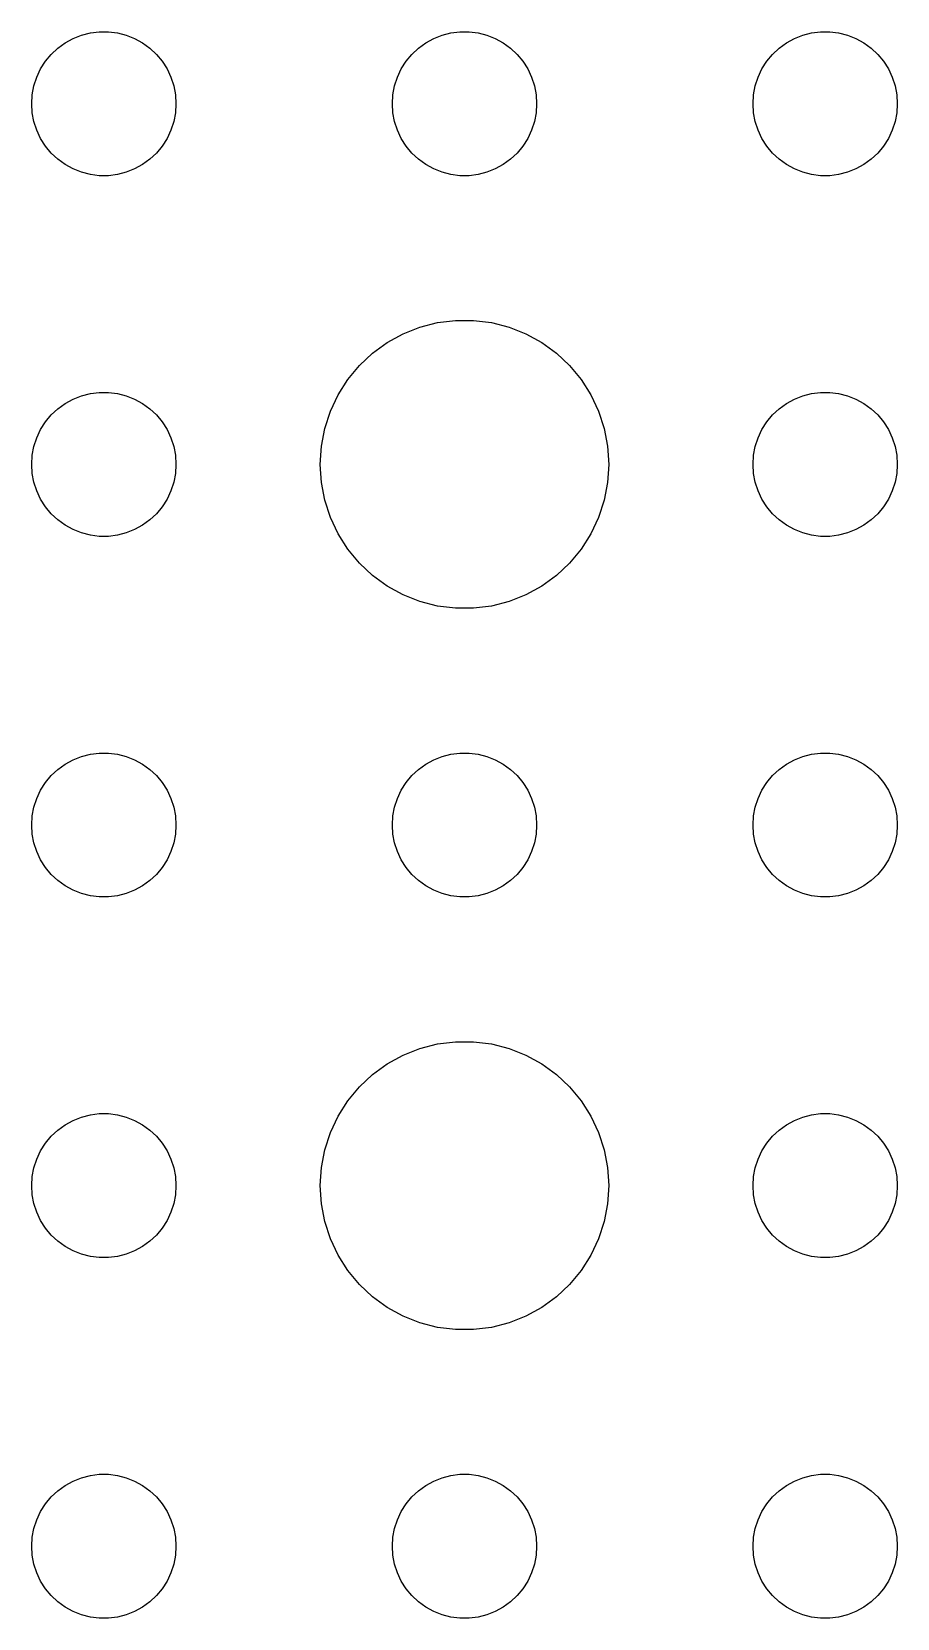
# Model space of a CAD drawing. Header units: metres. Extents: x -142 to 142, y -142 to 142.
# Drawn here: x -24 to -6, y 36 to 69 of the extents above; entities that cross this region are included whole.
import ezdxf

# ---------------------------------------------------------------- set-up
doc = ezdxf.new("R2010")
doc.units = ezdxf.units.M

msp = doc.modelspace()

# ---------------------------------------------------------------- linework, layer by layer
for p, q in [((-22.9635, 68.9266), (-22.7811, 68.9734)), ((-22.7811, 68.9734), (-22.5942, 68.997)), ((-22.5942, 68.997), (-22.4058, 68.997)), ((-22.4058, 68.997), (-22.2189, 68.9734)), ((-22.2189, 68.9734), (-22.0365, 68.9266)), ((-15.4635, 68.9266), (-15.2811, 68.9734)), ((-15.2811, 68.9734), (-15.0942, 68.997)), ((-15.0942, 68.997), (-14.9058, 68.997)), ((-14.9058, 68.997), (-14.7189, 68.9734)), ((-14.7189, 68.9734), (-14.5365, 68.9266)), ((-7.96352, 68.9266), (-7.78107, 68.9734)), ((-7.78107, 68.9734), (-7.59418, 68.997)), ((-7.59418, 68.997), (-7.40581, 68.997)), ((-7.40581, 68.997), (-7.21892, 68.9734)), ((-7.21892, 68.9734), (-7.03647, 68.9266)), ((-23.5934, 68.5268), (-23.4561, 68.6558)), ((-23.4561, 68.6558), (-23.3037, 68.7665)), ((-23.3037, 68.7665), (-23.1387, 68.8572)), ((-23.1387, 68.8572), (-22.9635, 68.9266)), ((-22.0365, 68.9266), (-21.8613, 68.8572)), ((-21.8613, 68.8572), (-21.6963, 68.7665)), ((-21.6963, 68.7665), (-21.5439, 68.6558)), ((-21.5439, 68.6558), (-21.4065, 68.5268)), ((-16.0934, 68.5268), (-15.9561, 68.6558)), ((-15.9561, 68.6558), (-15.8037, 68.7665)), ((-15.8037, 68.7665), (-15.6387, 68.8572)), ((-15.6387, 68.8572), (-15.4635, 68.9266)), ((-14.5365, 68.9266), (-14.3613, 68.8572)), ((-14.3613, 68.8572), (-14.1963, 68.7665)), ((-14.1963, 68.7665), (-14.0439, 68.6558)), ((-14.0439, 68.6558), (-13.9065, 68.5268)), ((-8.59344, 68.5268), (-8.45613, 68.6558)), ((-8.45613, 68.6558), (-8.30373, 68.7665)), ((-8.30373, 68.7665), (-8.13866, 68.8572)), ((-8.13866, 68.8572), (-7.96352, 68.9266)), ((-7.03647, 68.9266), (-6.86133, 68.8572)), ((-6.86133, 68.8572), (-6.69626, 68.7665)), ((-6.69626, 68.7665), (-6.54385, 68.6558)), ((-6.54385, 68.6558), (-6.40654, 68.5268)), ((-23.8145, 68.2226), (-23.7135, 68.3817)), ((-23.7135, 68.3817), (-23.5934, 68.5268)), ((-21.4065, 68.5268), (-21.2865, 68.3817)), ((-21.2865, 68.3817), (-21.1855, 68.2226)), ((-16.3145, 68.2226), (-16.2135, 68.3817)), ((-16.2135, 68.3817), (-16.0934, 68.5268)), ((-13.9065, 68.5268), (-13.7865, 68.3817)), ((-13.7865, 68.3817), (-13.6855, 68.2226)), ((-8.81445, 68.2226), (-8.71352, 68.3817)), ((-8.71352, 68.3817), (-8.59344, 68.5268)), ((-6.40654, 68.5268), (-6.28647, 68.3817)), ((-6.28647, 68.3817), (-6.18553, 68.2226)), ((-23.9529, 67.873), (-23.8947, 68.0522)), ((-23.8947, 68.0522), (-23.8145, 68.2226)), ((-21.1855, 68.2226), (-21.1053, 68.0522)), ((-21.1053, 68.0522), (-21.0471, 67.873)), ((-16.4529, 67.873), (-16.3947, 68.0522)), ((-16.3947, 68.0522), (-16.3145, 68.2226)), ((-13.6855, 68.2226), (-13.6053, 68.0522)), ((-13.6053, 68.0522), (-13.5471, 67.873)), ((-8.95287, 67.873), (-8.89465, 68.0522)), ((-8.89465, 68.0522), (-8.81445, 68.2226)), ((-6.18553, 68.2226), (-6.10533, 68.0522)), ((-6.10533, 68.0522), (-6.04712, 67.873)), ((-24, 67.5), (-23.9882, 67.688)), ((-23.9882, 67.688), (-23.9529, 67.873)), ((-21.0471, 67.873), (-21.0118, 67.688)), ((-21.0118, 67.688), (-21, 67.5)), ((-16.5, 67.5), (-16.4882, 67.688)), ((-16.4882, 67.688), (-16.4529, 67.873)), ((-13.5471, 67.873), (-13.5118, 67.688)), ((-13.5118, 67.688), (-13.5, 67.5)), ((-9, 67.5), (-8.98816, 67.688)), ((-8.98816, 67.688), (-8.95287, 67.873)), ((-6.04712, 67.873), (-6.01183, 67.688)), ((-6.01183, 67.688), (-6, 67.5)), ((-23.9882, 67.312), (-24, 67.5)), ((-23.9529, 67.127), (-23.9882, 67.312)), ((-21.0118, 67.312), (-21.0471, 67.127)), ((-21, 67.5), (-21.0118, 67.312)), ((-16.4882, 67.312), (-16.5, 67.5)), ((-16.4529, 67.127), (-16.4882, 67.312)), ((-13.5118, 67.312), (-13.5471, 67.127)), ((-13.5, 67.5), (-13.5118, 67.312)), ((-8.98816, 67.312), (-9, 67.5)), ((-8.95287, 67.127), (-8.98816, 67.312)), ((-6.01183, 67.312), (-6.04712, 67.127)), ((-6, 67.5), (-6.01183, 67.312)), ((-23.8947, 66.9478), (-23.9529, 67.127)), ((-21.0471, 67.127), (-21.1053, 66.9478)), ((-16.3947, 66.9478), (-16.4529, 67.127)), ((-13.5471, 67.127), (-13.6053, 66.9478)), ((-8.89465, 66.9478), (-8.95287, 67.127)), ((-6.04712, 67.127), (-6.10533, 66.9478)), ((-23.8145, 66.7774), (-23.8947, 66.9478)), ((-23.7135, 66.6183), (-23.8145, 66.7774)), ((-21.1855, 66.7774), (-21.2865, 66.6183)), ((-21.1053, 66.9478), (-21.1855, 66.7774)), ((-16.3145, 66.7774), (-16.3947, 66.9478)), ((-16.2135, 66.6183), (-16.3145, 66.7774)), ((-13.6855, 66.7774), (-13.7865, 66.6183)), ((-13.6053, 66.9478), (-13.6855, 66.7774)), ((-8.81445, 66.7774), (-8.89465, 66.9478)), ((-8.71352, 66.6183), (-8.81445, 66.7774)), ((-6.18553, 66.7774), (-6.28647, 66.6183)), ((-6.10533, 66.9478), (-6.18553, 66.7774)), ((-23.5934, 66.4732), (-23.7135, 66.6183)), ((-23.4561, 66.3442), (-23.5934, 66.4732)), ((-23.3037, 66.2335), (-23.4561, 66.3442)), ((-21.5439, 66.3442), (-21.6963, 66.2335)), ((-21.4065, 66.4732), (-21.5439, 66.3442)), ((-21.2865, 66.6183), (-21.4065, 66.4732)), ((-16.0934, 66.4732), (-16.2135, 66.6183)), ((-15.9561, 66.3442), (-16.0934, 66.4732)), ((-15.8037, 66.2335), (-15.9561, 66.3442)), ((-14.0439, 66.3442), (-14.1963, 66.2335)), ((-13.9065, 66.4732), (-14.0439, 66.3442)), ((-13.7865, 66.6183), (-13.9065, 66.4732)), ((-8.59344, 66.4732), (-8.71352, 66.6183)), ((-8.45613, 66.3442), (-8.59344, 66.4732)), ((-8.30373, 66.2335), (-8.45613, 66.3442)), ((-6.54385, 66.3442), (-6.69626, 66.2335)), ((-6.40654, 66.4732), (-6.54385, 66.3442)), ((-6.28647, 66.6183), (-6.40654, 66.4732)), ((-23.1387, 66.1428), (-23.3037, 66.2335)), ((-22.9635, 66.0734), (-23.1387, 66.1428)), ((-22.7811, 66.0266), (-22.9635, 66.0734)), ((-22.5942, 66.003), (-22.7811, 66.0266)), ((-22.4058, 66.003), (-22.5942, 66.003)), ((-22.2189, 66.0266), (-22.4058, 66.003)), ((-22.0365, 66.0734), (-22.2189, 66.0266)), ((-21.8613, 66.1428), (-22.0365, 66.0734)), ((-21.6963, 66.2335), (-21.8613, 66.1428)), ((-15.6387, 66.1428), (-15.8037, 66.2335)), ((-15.4635, 66.0734), (-15.6387, 66.1428)), ((-15.2811, 66.0266), (-15.4635, 66.0734)), ((-15.0942, 66.003), (-15.2811, 66.0266)), ((-14.9058, 66.003), (-15.0942, 66.003)), ((-14.7189, 66.0266), (-14.9058, 66.003)), ((-14.5365, 66.0734), (-14.7189, 66.0266)), ((-14.3613, 66.1428), (-14.5365, 66.0734)), ((-14.1963, 66.2335), (-14.3613, 66.1428)), ((-8.13866, 66.1428), (-8.30373, 66.2335)), ((-7.96352, 66.0734), (-8.13866, 66.1428)), ((-7.78107, 66.0266), (-7.96352, 66.0734)), ((-7.59418, 66.003), (-7.78107, 66.0266)), ((-7.40581, 66.003), (-7.59418, 66.003)), ((-7.21892, 66.0266), (-7.40581, 66.003)), ((-7.03647, 66.0734), (-7.21892, 66.0266)), ((-6.86133, 66.1428), (-7.03647, 66.0734)), ((-6.69626, 66.2335), (-6.86133, 66.1428)), ((-16.6075, 62.533), (-16.2773, 62.7145)), ((-16.2773, 62.7145), (-15.927, 62.8532)), ((-15.927, 62.8532), (-15.5621, 62.9469)), ((-15.5621, 62.9469), (-15.1884, 62.9941)), ((-15.1884, 62.9941), (-14.8116, 62.9941)), ((-14.8116, 62.9941), (-14.4379, 62.9469)), ((-14.4379, 62.9469), (-14.0729, 62.8532)), ((-14.0729, 62.8532), (-13.7227, 62.7145)), ((-13.7227, 62.7145), (-13.3925, 62.533)), ((-16.9123, 62.3115), (-16.6075, 62.533)), ((-13.3925, 62.533), (-13.0877, 62.3115)), ((-17.427, 61.7634), (-17.1869, 62.0536)), ((-17.1869, 62.0536), (-16.9123, 62.3115)), ((-13.0877, 62.3115), (-12.8131, 62.0536)), ((-12.8131, 62.0536), (-12.5729, 61.7634)), ((-17.6289, 61.4453), (-17.427, 61.7634)), ((-12.5729, 61.7634), (-12.3711, 61.4453)), ((-23.1387, 61.3572), (-22.9635, 61.4266)), ((-22.9635, 61.4266), (-22.7811, 61.4734)), ((-22.7811, 61.4734), (-22.5942, 61.497)), ((-22.5942, 61.497), (-22.4058, 61.497)), ((-22.4058, 61.497), (-22.2189, 61.4734)), ((-22.2189, 61.4734), (-22.0365, 61.4266)), ((-22.0365, 61.4266), (-21.8613, 61.3572)), ((-17.7893, 61.1044), (-17.6289, 61.4453)), ((-12.3711, 61.4453), (-12.2107, 61.1044)), ((-8.13866, 61.3572), (-7.96352, 61.4266)), ((-7.96352, 61.4266), (-7.78107, 61.4734)), ((-7.78107, 61.4734), (-7.59418, 61.497)), ((-7.59418, 61.497), (-7.40581, 61.497)), ((-7.40581, 61.497), (-7.21892, 61.4734)), ((-7.21892, 61.4734), (-7.03647, 61.4266)), ((-7.03647, 61.4266), (-6.86133, 61.3572)), ((-23.5934, 61.0268), (-23.4561, 61.1558)), ((-23.4561, 61.1558), (-23.3037, 61.2665)), ((-23.3037, 61.2665), (-23.1387, 61.3572)), ((-21.8613, 61.3572), (-21.6963, 61.2665)), ((-21.6963, 61.2665), (-21.5439, 61.1558)), ((-21.5439, 61.1558), (-21.4065, 61.0268)), ((-17.9057, 60.7461), (-17.7893, 61.1044)), ((-12.2107, 61.1044), (-12.0942, 60.7461)), ((-8.59344, 61.0268), (-8.45613, 61.1558)), ((-8.45613, 61.1558), (-8.30373, 61.2665)), ((-8.30373, 61.2665), (-8.13866, 61.3572)), ((-6.86133, 61.3572), (-6.69626, 61.2665)), ((-6.69626, 61.2665), (-6.54385, 61.1558)), ((-6.54385, 61.1558), (-6.40654, 61.0268)), ((-23.8947, 60.5522), (-23.8145, 60.7226)), ((-23.8145, 60.7226), (-23.7135, 60.8817)), ((-23.7135, 60.8817), (-23.5934, 61.0268)), ((-21.4065, 61.0268), (-21.2865, 60.8817)), ((-21.2865, 60.8817), (-21.1855, 60.7226)), ((-21.1855, 60.7226), (-21.1053, 60.5522)), ((-17.9763, 60.376), (-17.9057, 60.7461)), ((-12.0942, 60.7461), (-12.0237, 60.376)), ((-8.89465, 60.5522), (-8.81445, 60.7226)), ((-8.81445, 60.7226), (-8.71352, 60.8817)), ((-8.71352, 60.8817), (-8.59344, 61.0268)), ((-6.40654, 61.0268), (-6.28647, 60.8817)), ((-6.28647, 60.8817), (-6.18553, 60.7226)), ((-6.18553, 60.7226), (-6.10533, 60.5522)), ((-23.9529, 60.373), (-23.8947, 60.5522)), ((-21.1053, 60.5522), (-21.0471, 60.373)), ((-8.95287, 60.373), (-8.89465, 60.5522)), ((-6.10533, 60.5522), (-6.04712, 60.373)), ((-24, 60), (-23.9882, 60.188)), ((-23.9882, 60.188), (-23.9529, 60.373)), ((-21.0471, 60.373), (-21.0118, 60.188)), ((-21.0118, 60.188), (-21, 60)), ((-18, 60), (-17.9763, 60.376)), ((-12.0237, 60.376), (-12, 60)), ((-9, 60), (-8.98816, 60.188)), ((-8.98816, 60.188), (-8.95287, 60.373)), ((-6.04712, 60.373), (-6.01183, 60.188)), ((-6.01183, 60.188), (-6, 60)), ((-23.9882, 59.812), (-24, 60)), ((-23.9529, 59.627), (-23.9882, 59.812)), ((-21.0118, 59.812), (-21.0471, 59.627)), ((-21, 60), (-21.0118, 59.812)), ((-17.9763, 59.624), (-18, 60)), ((-12, 60), (-12.0237, 59.624)), ((-8.98816, 59.812), (-9, 60)), ((-8.95287, 59.627), (-8.98816, 59.812)), ((-6.01183, 59.812), (-6.04712, 59.627)), ((-6, 60), (-6.01183, 59.812)), ((-23.8947, 59.4478), (-23.9529, 59.627)), ((-23.8145, 59.2774), (-23.8947, 59.4478)), ((-21.1053, 59.4478), (-21.1855, 59.2774)), ((-21.0471, 59.627), (-21.1053, 59.4478)), ((-17.9057, 59.2539), (-17.9763, 59.624)), ((-12.0237, 59.624), (-12.0942, 59.2539)), ((-8.89465, 59.4478), (-8.95287, 59.627)), ((-8.81445, 59.2774), (-8.89465, 59.4478)), ((-6.10533, 59.4478), (-6.18553, 59.2774)), ((-6.04712, 59.627), (-6.10533, 59.4478)), ((-23.7135, 59.1183), (-23.8145, 59.2774)), ((-23.5934, 58.9732), (-23.7135, 59.1183)), ((-21.2865, 59.1183), (-21.4065, 58.9732)), ((-21.1855, 59.2774), (-21.2865, 59.1183)), ((-17.7893, 58.8956), (-17.9057, 59.2539)), ((-12.0942, 59.2539), (-12.2107, 58.8956)), ((-8.71352, 59.1183), (-8.81445, 59.2774)), ((-8.59344, 58.9732), (-8.71352, 59.1183)), ((-6.28647, 59.1183), (-6.40654, 58.9732)), ((-6.18553, 59.2774), (-6.28647, 59.1183)), ((-23.4561, 58.8442), (-23.5934, 58.9732)), ((-23.3037, 58.7335), (-23.4561, 58.8442)), ((-23.1387, 58.6428), (-23.3037, 58.7335)), ((-21.6963, 58.7335), (-21.8613, 58.6428)), ((-21.5439, 58.8442), (-21.6963, 58.7335)), ((-21.4065, 58.9732), (-21.5439, 58.8442)), ((-17.6289, 58.5547), (-17.7893, 58.8956)), ((-12.2107, 58.8956), (-12.3711, 58.5547)), ((-8.45613, 58.8442), (-8.59344, 58.9732)), ((-8.30373, 58.7335), (-8.45613, 58.8442)), ((-8.13866, 58.6428), (-8.30373, 58.7335)), ((-6.69626, 58.7335), (-6.86133, 58.6428)), ((-6.54385, 58.8442), (-6.69626, 58.7335)), ((-6.40654, 58.9732), (-6.54385, 58.8442)), ((-22.9635, 58.5734), (-23.1387, 58.6428)), ((-22.7811, 58.5266), (-22.9635, 58.5734)), ((-22.5942, 58.503), (-22.7811, 58.5266)), ((-22.4058, 58.503), (-22.5942, 58.503)), ((-22.2189, 58.5266), (-22.4058, 58.503)), ((-22.0365, 58.5734), (-22.2189, 58.5266)), ((-21.8613, 58.6428), (-22.0365, 58.5734)), ((-17.427, 58.2366), (-17.6289, 58.5547)), ((-12.3711, 58.5547), (-12.5729, 58.2366)), ((-7.96352, 58.5734), (-8.13866, 58.6428)), ((-7.78107, 58.5266), (-7.96352, 58.5734)), ((-7.59418, 58.503), (-7.78107, 58.5266)), ((-7.40581, 58.503), (-7.59418, 58.503)), ((-7.21892, 58.5266), (-7.40581, 58.503)), ((-7.03647, 58.5734), (-7.21892, 58.5266)), ((-6.86133, 58.6428), (-7.03647, 58.5734)), ((-17.1869, 57.9464), (-17.427, 58.2366)), ((-12.5729, 58.2366), (-12.8131, 57.9464)), ((-16.9123, 57.6885), (-17.1869, 57.9464)), ((-12.8131, 57.9464), (-13.0877, 57.6885)), ((-16.6075, 57.467), (-16.9123, 57.6885)), ((-16.2773, 57.2855), (-16.6075, 57.467)), ((-13.3925, 57.467), (-13.7227, 57.2855)), ((-13.0877, 57.6885), (-13.3925, 57.467)), ((-15.927, 57.1468), (-16.2773, 57.2855)), ((-15.5621, 57.0531), (-15.927, 57.1468)), ((-14.0729, 57.1468), (-14.4379, 57.0531)), ((-13.7227, 57.2855), (-14.0729, 57.1468)), ((-15.1884, 57.0059), (-15.5621, 57.0531)), ((-14.8116, 57.0059), (-15.1884, 57.0059)), ((-14.4379, 57.0531), (-14.8116, 57.0059)), ((-23.3037, 53.7665), (-23.1387, 53.8572)), ((-23.1387, 53.8572), (-22.9635, 53.9266)), ((-22.9635, 53.9266), (-22.7811, 53.9734)), ((-22.7811, 53.9734), (-22.5942, 53.997)), ((-22.5942, 53.997), (-22.4058, 53.997)), ((-22.4058, 53.997), (-22.2189, 53.9734)), ((-22.2189, 53.9734), (-22.0365, 53.9266)), ((-22.0365, 53.9266), (-21.8613, 53.8572)), ((-21.8613, 53.8572), (-21.6963, 53.7665)), ((-15.8037, 53.7665), (-15.6387, 53.8572)), ((-15.6387, 53.8572), (-15.4635, 53.9266)), ((-15.4635, 53.9266), (-15.2811, 53.9734)), ((-15.2811, 53.9734), (-15.0942, 53.997)), ((-15.0942, 53.997), (-14.9058, 53.997)), ((-14.9058, 53.997), (-14.7189, 53.9734)), ((-14.7189, 53.9734), (-14.5365, 53.9266)), ((-14.5365, 53.9266), (-14.3613, 53.8572)), ((-14.3613, 53.8572), (-14.1963, 53.7665)), ((-8.30373, 53.7665), (-8.13866, 53.8572)), ((-8.13866, 53.8572), (-7.96352, 53.9266)), ((-7.96352, 53.9266), (-7.78107, 53.9734)), ((-7.78107, 53.9734), (-7.59418, 53.997)), ((-7.59418, 53.997), (-7.40581, 53.997)), ((-7.40581, 53.997), (-7.21892, 53.9734)), ((-7.21892, 53.9734), (-7.03647, 53.9266)), ((-7.03647, 53.9266), (-6.86133, 53.8572)), ((-6.86133, 53.8572), (-6.69626, 53.7665)), ((-23.7135, 53.3817), (-23.5934, 53.5268)), ((-23.5934, 53.5268), (-23.4561, 53.6558)), ((-23.4561, 53.6558), (-23.3037, 53.7665)), ((-21.6963, 53.7665), (-21.5439, 53.6558)), ((-21.5439, 53.6558), (-21.4065, 53.5268)), ((-21.4065, 53.5268), (-21.2865, 53.3817)), ((-16.2135, 53.3817), (-16.0934, 53.5268)), ((-16.0934, 53.5268), (-15.9561, 53.6558)), ((-15.9561, 53.6558), (-15.8037, 53.7665)), ((-14.1963, 53.7665), (-14.0439, 53.6558)), ((-14.0439, 53.6558), (-13.9065, 53.5268)), ((-13.9065, 53.5268), (-13.7865, 53.3817)), ((-8.71352, 53.3817), (-8.59344, 53.5268)), ((-8.59344, 53.5268), (-8.45613, 53.6558)), ((-8.45613, 53.6558), (-8.30373, 53.7665)), ((-6.69626, 53.7665), (-6.54385, 53.6558)), ((-6.54385, 53.6558), (-6.40654, 53.5268)), ((-6.40654, 53.5268), (-6.28647, 53.3817)), ((-23.8947, 53.0522), (-23.8145, 53.2226)), ((-23.8145, 53.2226), (-23.7135, 53.3817)), ((-21.2865, 53.3817), (-21.1855, 53.2226)), ((-21.1855, 53.2226), (-21.1053, 53.0522)), ((-16.3947, 53.0522), (-16.3145, 53.2226)), ((-16.3145, 53.2226), (-16.2135, 53.3817)), ((-13.7865, 53.3817), (-13.6855, 53.2226)), ((-13.6855, 53.2226), (-13.6053, 53.0522)), ((-8.89465, 53.0522), (-8.81445, 53.2226)), ((-8.81445, 53.2226), (-8.71352, 53.3817)), ((-6.28647, 53.3817), (-6.18553, 53.2226)), ((-6.18553, 53.2226), (-6.10533, 53.0522)), ((-23.9882, 52.688), (-23.9529, 52.873)), ((-23.9529, 52.873), (-23.8947, 53.0522)), ((-21.1053, 53.0522), (-21.0471, 52.873)), ((-21.0471, 52.873), (-21.0118, 52.688)), ((-16.4882, 52.688), (-16.4529, 52.873)), ((-16.4529, 52.873), (-16.3947, 53.0522)), ((-13.6053, 53.0522), (-13.5471, 52.873)), ((-13.5471, 52.873), (-13.5118, 52.688)), ((-8.98816, 52.688), (-8.95287, 52.873)), ((-8.95287, 52.873), (-8.89465, 53.0522)), ((-6.10533, 53.0522), (-6.04712, 52.873)), ((-6.04712, 52.873), (-6.01183, 52.688)), ((-24, 52.5), (-23.9882, 52.688)), ((-23.9882, 52.312), (-24, 52.5)), ((-21.0118, 52.688), (-21, 52.5)), ((-21, 52.5), (-21.0118, 52.312)), ((-16.5, 52.5), (-16.4882, 52.688)), ((-16.4882, 52.312), (-16.5, 52.5)), ((-13.5118, 52.688), (-13.5, 52.5)), ((-13.5, 52.5), (-13.5118, 52.312)), ((-9, 52.5), (-8.98816, 52.688)), ((-8.98816, 52.312), (-9, 52.5)), ((-6.01183, 52.688), (-6, 52.5)), ((-6, 52.5), (-6.01183, 52.312)), ((-23.9529, 52.127), (-23.9882, 52.312)), ((-21.0118, 52.312), (-21.0471, 52.127)), ((-16.4529, 52.127), (-16.4882, 52.312)), ((-13.5118, 52.312), (-13.5471, 52.127)), ((-8.95287, 52.127), (-8.98816, 52.312)), ((-6.01183, 52.312), (-6.04712, 52.127)), ((-23.8947, 51.9478), (-23.9529, 52.127)), ((-23.8145, 51.7774), (-23.8947, 51.9478)), ((-21.1053, 51.9478), (-21.1855, 51.7774)), ((-21.0471, 52.127), (-21.1053, 51.9478)), ((-16.3947, 51.9478), (-16.4529, 52.127)), ((-16.3145, 51.7774), (-16.3947, 51.9478)), ((-13.6053, 51.9478), (-13.6855, 51.7774)), ((-13.5471, 52.127), (-13.6053, 51.9478)), ((-8.89465, 51.9478), (-8.95287, 52.127)), ((-8.81445, 51.7774), (-8.89465, 51.9478)), ((-6.10533, 51.9478), (-6.18553, 51.7774)), ((-6.04712, 52.127), (-6.10533, 51.9478)), ((-23.7135, 51.6183), (-23.8145, 51.7774)), ((-23.5934, 51.4732), (-23.7135, 51.6183)), ((-23.4561, 51.3442), (-23.5934, 51.4732)), ((-21.4065, 51.4732), (-21.5439, 51.3442)), ((-21.2865, 51.6183), (-21.4065, 51.4732)), ((-21.1855, 51.7774), (-21.2865, 51.6183)), ((-16.2135, 51.6183), (-16.3145, 51.7774)), ((-16.0934, 51.4732), (-16.2135, 51.6183)), ((-15.9561, 51.3442), (-16.0934, 51.4732)), ((-13.9065, 51.4732), (-14.0439, 51.3442)), ((-13.7865, 51.6183), (-13.9065, 51.4732)), ((-13.6855, 51.7774), (-13.7865, 51.6183)), ((-8.71352, 51.6183), (-8.81445, 51.7774)), ((-8.59344, 51.4732), (-8.71352, 51.6183)), ((-8.45613, 51.3442), (-8.59344, 51.4732)), ((-6.40654, 51.4732), (-6.54385, 51.3442)), ((-6.28647, 51.6183), (-6.40654, 51.4732)), ((-6.18553, 51.7774), (-6.28647, 51.6183)), ((-23.3037, 51.2335), (-23.4561, 51.3442)), ((-23.1387, 51.1428), (-23.3037, 51.2335)), ((-22.9635, 51.0734), (-23.1387, 51.1428)), ((-21.8613, 51.1428), (-22.0365, 51.0734)), ((-21.6963, 51.2335), (-21.8613, 51.1428)), ((-21.5439, 51.3442), (-21.6963, 51.2335)), ((-15.8037, 51.2335), (-15.9561, 51.3442)), ((-15.6387, 51.1428), (-15.8037, 51.2335)), ((-15.4635, 51.0734), (-15.6387, 51.1428)), ((-14.3613, 51.1428), (-14.5365, 51.0734)), ((-14.1963, 51.2335), (-14.3613, 51.1428)), ((-14.0439, 51.3442), (-14.1963, 51.2335)), ((-8.30373, 51.2335), (-8.45613, 51.3442)), ((-8.13866, 51.1428), (-8.30373, 51.2335)), ((-7.96352, 51.0734), (-8.13866, 51.1428)), ((-6.86133, 51.1428), (-7.03647, 51.0734)), ((-6.69626, 51.2335), (-6.86133, 51.1428)), ((-6.54385, 51.3442), (-6.69626, 51.2335)), ((-22.7811, 51.0266), (-22.9635, 51.0734)), ((-22.5942, 51.003), (-22.7811, 51.0266)), ((-22.4058, 51.003), (-22.5942, 51.003)), ((-22.2189, 51.0266), (-22.4058, 51.003)), ((-22.0365, 51.0734), (-22.2189, 51.0266)), ((-15.2811, 51.0266), (-15.4635, 51.0734)), ((-15.0942, 51.003), (-15.2811, 51.0266)), ((-14.9058, 51.003), (-15.0942, 51.003)), ((-14.7189, 51.0266), (-14.9058, 51.003)), ((-14.5365, 51.0734), (-14.7189, 51.0266)), ((-7.78107, 51.0266), (-7.96352, 51.0734)), ((-7.59418, 51.003), (-7.78107, 51.0266)), ((-7.40581, 51.003), (-7.59418, 51.003)), ((-7.21892, 51.0266), (-7.40581, 51.003)), ((-7.03647, 51.0734), (-7.21892, 51.0266)), ((-16.2773, 47.7145), (-15.927, 47.8532)), ((-15.927, 47.8532), (-15.5621, 47.9469)), ((-15.5621, 47.9469), (-15.1884, 47.9941)), ((-15.1884, 47.9941), (-14.8116, 47.9941)), ((-14.8116, 47.9941), (-14.4379, 47.9469)), ((-14.4379, 47.9469), (-14.0729, 47.8532)), ((-14.0729, 47.8532), (-13.7227, 47.7145)), ((-16.9123, 47.3115), (-16.6075, 47.533)), ((-16.6075, 47.533), (-16.2773, 47.7145)), ((-13.7227, 47.7145), (-13.3925, 47.533)), ((-13.3925, 47.533), (-13.0877, 47.3115)), ((-17.1869, 47.0536), (-16.9123, 47.3115)), ((-13.0877, 47.3115), (-12.8131, 47.0536)), ((-17.427, 46.7634), (-17.1869, 47.0536)), ((-12.8131, 47.0536), (-12.5729, 46.7634)), ((-17.6289, 46.4453), (-17.427, 46.7634)), ((-12.5729, 46.7634), (-12.3711, 46.4453)), ((-23.4561, 46.1558), (-23.3037, 46.2665)), ((-23.3037, 46.2665), (-23.1387, 46.3572)), ((-23.1387, 46.3572), (-22.9635, 46.4266)), ((-22.9635, 46.4266), (-22.7811, 46.4734)), ((-22.7811, 46.4734), (-22.5942, 46.497)), ((-22.5942, 46.497), (-22.4058, 46.497)), ((-22.4058, 46.497), (-22.2189, 46.4734)), ((-22.2189, 46.4734), (-22.0365, 46.4266)), ((-22.0365, 46.4266), (-21.8613, 46.3572)), ((-21.8613, 46.3572), (-21.6963, 46.2665)), ((-21.6963, 46.2665), (-21.5439, 46.1558)), ((-17.7893, 46.1044), (-17.6289, 46.4453)), ((-12.3711, 46.4453), (-12.2107, 46.1044)), ((-8.45613, 46.1558), (-8.30373, 46.2665)), ((-8.30373, 46.2665), (-8.13866, 46.3572)), ((-8.13866, 46.3572), (-7.96352, 46.4266)), ((-7.96352, 46.4266), (-7.78107, 46.4734)), ((-7.78107, 46.4734), (-7.59418, 46.497)), ((-7.59418, 46.497), (-7.40581, 46.497)), ((-7.40581, 46.497), (-7.21892, 46.4734)), ((-7.21892, 46.4734), (-7.03647, 46.4266)), ((-7.03647, 46.4266), (-6.86133, 46.3572)), ((-6.86133, 46.3572), (-6.69626, 46.2665)), ((-6.69626, 46.2665), (-6.54385, 46.1558)), ((-23.8145, 45.7226), (-23.7135, 45.8817)), ((-23.7135, 45.8817), (-23.5934, 46.0268)), ((-23.5934, 46.0268), (-23.4561, 46.1558)), ((-21.5439, 46.1558), (-21.4065, 46.0268)), ((-21.4065, 46.0268), (-21.2865, 45.8817)), ((-21.2865, 45.8817), (-21.1855, 45.7226)), ((-17.9057, 45.7461), (-17.7893, 46.1044)), ((-12.2107, 46.1044), (-12.0942, 45.7461)), ((-8.81445, 45.7226), (-8.71352, 45.8817)), ((-8.71352, 45.8817), (-8.59344, 46.0268)), ((-8.59344, 46.0268), (-8.45613, 46.1558)), ((-6.54385, 46.1558), (-6.40654, 46.0268)), ((-6.40654, 46.0268), (-6.28647, 45.8817)), ((-6.28647, 45.8817), (-6.18553, 45.7226)), ((-23.9529, 45.373), (-23.8947, 45.5522)), ((-23.8947, 45.5522), (-23.8145, 45.7226)), ((-21.1855, 45.7226), (-21.1053, 45.5522)), ((-21.1053, 45.5522), (-21.0471, 45.373)), ((-17.9763, 45.376), (-17.9057, 45.7461)), ((-12.0942, 45.7461), (-12.0237, 45.376)), ((-8.95287, 45.373), (-8.89465, 45.5522)), ((-8.89465, 45.5522), (-8.81445, 45.7226)), ((-6.18553, 45.7226), (-6.10533, 45.5522)), ((-6.10533, 45.5522), (-6.04712, 45.373)), ((-23.9882, 45.188), (-23.9529, 45.373)), ((-21.0471, 45.373), (-21.0118, 45.188)), ((-18, 45), (-17.9763, 45.376)), ((-12.0237, 45.376), (-12, 45)), ((-8.98816, 45.188), (-8.95287, 45.373)), ((-6.04712, 45.373), (-6.01183, 45.188)), ((-24, 45), (-23.9882, 45.188)), ((-23.9882, 44.812), (-24, 45)), ((-21.0118, 45.188), (-21, 45)), ((-21, 45), (-21.0118, 44.812)), ((-17.9763, 44.624), (-18, 45)), ((-12, 45), (-12.0237, 44.624)), ((-9, 45), (-8.98816, 45.188)), ((-8.98816, 44.812), (-9, 45)), ((-6.01183, 45.188), (-6, 45)), ((-6, 45), (-6.01183, 44.812)), ((-23.9529, 44.627), (-23.9882, 44.812)), ((-23.8947, 44.4478), (-23.9529, 44.627)), ((-21.0471, 44.627), (-21.1053, 44.4478)), ((-21.0118, 44.812), (-21.0471, 44.627)), ((-17.9057, 44.2539), (-17.9763, 44.624)), ((-12.0237, 44.624), (-12.0942, 44.2539)), ((-8.95287, 44.627), (-8.98816, 44.812)), ((-8.89465, 44.4478), (-8.95287, 44.627)), ((-6.04712, 44.627), (-6.10533, 44.4478)), ((-6.01183, 44.812), (-6.04712, 44.627)), ((-23.8145, 44.2774), (-23.8947, 44.4478)), ((-23.7135, 44.1183), (-23.8145, 44.2774)), ((-21.1855, 44.2774), (-21.2865, 44.1183)), ((-21.1053, 44.4478), (-21.1855, 44.2774)), ((-17.7893, 43.8956), (-17.9057, 44.2539)), ((-12.0942, 44.2539), (-12.2107, 43.8956)), ((-8.81445, 44.2774), (-8.89465, 44.4478)), ((-8.71352, 44.1183), (-8.81445, 44.2774)), ((-6.18553, 44.2774), (-6.28647, 44.1183)), ((-6.10533, 44.4478), (-6.18553, 44.2774)), ((-23.5934, 43.9732), (-23.7135, 44.1183)), ((-23.4561, 43.8442), (-23.5934, 43.9732)), ((-21.4065, 43.9732), (-21.5439, 43.8442)), ((-21.2865, 44.1183), (-21.4065, 43.9732)), ((-17.6289, 43.5547), (-17.7893, 43.8956)), ((-12.2107, 43.8956), (-12.3711, 43.5547)), ((-8.59344, 43.9732), (-8.71352, 44.1183)), ((-8.45613, 43.8442), (-8.59344, 43.9732)), ((-6.40654, 43.9732), (-6.54385, 43.8442)), ((-6.28647, 44.1183), (-6.40654, 43.9732)), ((-23.3037, 43.7335), (-23.4561, 43.8442)), ((-23.1387, 43.6428), (-23.3037, 43.7335)), ((-22.9635, 43.5734), (-23.1387, 43.6428)), ((-22.7811, 43.5266), (-22.9635, 43.5734)), ((-22.0365, 43.5734), (-22.2189, 43.5266)), ((-21.8613, 43.6428), (-22.0365, 43.5734)), ((-21.6963, 43.7335), (-21.8613, 43.6428)), ((-21.5439, 43.8442), (-21.6963, 43.7335)), ((-17.427, 43.2366), (-17.6289, 43.5547)), ((-12.3711, 43.5547), (-12.5729, 43.2366)), ((-8.30373, 43.7335), (-8.45613, 43.8442)), ((-8.13866, 43.6428), (-8.30373, 43.7335)), ((-7.96352, 43.5734), (-8.13866, 43.6428)), ((-7.78107, 43.5266), (-7.96352, 43.5734)), ((-7.03647, 43.5734), (-7.21892, 43.5266)), ((-6.86133, 43.6428), (-7.03647, 43.5734)), ((-6.69626, 43.7335), (-6.86133, 43.6428)), ((-6.54385, 43.8442), (-6.69626, 43.7335)), ((-22.5942, 43.503), (-22.7811, 43.5266)), ((-22.4058, 43.503), (-22.5942, 43.503)), ((-22.2189, 43.5266), (-22.4058, 43.503)), ((-17.1869, 42.9464), (-17.427, 43.2366)), ((-12.5729, 43.2366), (-12.8131, 42.9464)), ((-7.59418, 43.503), (-7.78107, 43.5266)), ((-7.40581, 43.503), (-7.59418, 43.503)), ((-7.21892, 43.5266), (-7.40581, 43.503)), ((-16.9123, 42.6885), (-17.1869, 42.9464)), ((-12.8131, 42.9464), (-13.0877, 42.6885)), ((-16.6075, 42.467), (-16.9123, 42.6885)), ((-13.0877, 42.6885), (-13.3925, 42.467)), ((-16.2773, 42.2855), (-16.6075, 42.467)), ((-15.927, 42.1468), (-16.2773, 42.2855)), ((-13.7227, 42.2855), (-14.0729, 42.1468)), ((-13.3925, 42.467), (-13.7227, 42.2855)), ((-15.5621, 42.0531), (-15.927, 42.1468)), ((-15.1884, 42.0059), (-15.5621, 42.0531)), ((-14.8116, 42.0059), (-15.1884, 42.0059)), ((-14.4379, 42.0531), (-14.8116, 42.0059)), ((-14.0729, 42.1468), (-14.4379, 42.0531)), ((-22.9635, 38.9266), (-22.7811, 38.9734)), ((-22.7811, 38.9734), (-22.5942, 38.997)), ((-22.5942, 38.997), (-22.4058, 38.997)), ((-22.4058, 38.997), (-22.2189, 38.9734)), ((-22.2189, 38.9734), (-22.0365, 38.9266)), ((-15.4635, 38.9266), (-15.2811, 38.9734)), ((-15.2811, 38.9734), (-15.0942, 38.997)), ((-15.0942, 38.997), (-14.9058, 38.997)), ((-14.9058, 38.997), (-14.7189, 38.9734)), ((-14.7189, 38.9734), (-14.5365, 38.9266)), ((-7.96352, 38.9266), (-7.78107, 38.9734)), ((-7.78107, 38.9734), (-7.59418, 38.997)), ((-7.59418, 38.997), (-7.40581, 38.997)), ((-7.40581, 38.997), (-7.21892, 38.9734)), ((-7.21892, 38.9734), (-7.03647, 38.9266)), ((-23.5934, 38.5268), (-23.4561, 38.6558)), ((-23.4561, 38.6558), (-23.3037, 38.7665)), ((-23.3037, 38.7665), (-23.1387, 38.8572)), ((-23.1387, 38.8572), (-22.9635, 38.9266)), ((-22.0365, 38.9266), (-21.8613, 38.8572)), ((-21.8613, 38.8572), (-21.6963, 38.7665)), ((-21.6963, 38.7665), (-21.5439, 38.6558)), ((-21.5439, 38.6558), (-21.4065, 38.5268)), ((-16.0934, 38.5268), (-15.9561, 38.6558)), ((-15.9561, 38.6558), (-15.8037, 38.7665)), ((-15.8037, 38.7665), (-15.6387, 38.8572)), ((-15.6387, 38.8572), (-15.4635, 38.9266)), ((-14.5365, 38.9266), (-14.3613, 38.8572)), ((-14.3613, 38.8572), (-14.1963, 38.7665)), ((-14.1963, 38.7665), (-14.0439, 38.6558)), ((-14.0439, 38.6558), (-13.9065, 38.5268)), ((-8.59344, 38.5268), (-8.45613, 38.6558)), ((-8.45613, 38.6558), (-8.30373, 38.7665)), ((-8.30373, 38.7665), (-8.13866, 38.8572)), ((-8.13866, 38.8572), (-7.96352, 38.9266)), ((-7.03647, 38.9266), (-6.86133, 38.8572)), ((-6.86133, 38.8572), (-6.69626, 38.7665)), ((-6.69626, 38.7665), (-6.54385, 38.6558)), ((-6.54385, 38.6558), (-6.40654, 38.5268)), ((-23.8145, 38.2226), (-23.7135, 38.3817)), ((-23.7135, 38.3817), (-23.5934, 38.5268)), ((-21.4065, 38.5268), (-21.2865, 38.3817)), ((-21.2865, 38.3817), (-21.1855, 38.2226)), ((-16.3145, 38.2226), (-16.2135, 38.3817)), ((-16.2135, 38.3817), (-16.0934, 38.5268)), ((-13.9065, 38.5268), (-13.7865, 38.3817)), ((-13.7865, 38.3817), (-13.6855, 38.2226)), ((-8.81445, 38.2226), (-8.71352, 38.3817)), ((-8.71352, 38.3817), (-8.59344, 38.5268)), ((-6.40654, 38.5268), (-6.28647, 38.3817)), ((-6.28647, 38.3817), (-6.18553, 38.2226)), ((-23.9529, 37.873), (-23.8947, 38.0522)), ((-23.8947, 38.0522), (-23.8145, 38.2226)), ((-21.1855, 38.2226), (-21.1053, 38.0522)), ((-21.1053, 38.0522), (-21.0471, 37.873)), ((-16.4529, 37.873), (-16.3947, 38.0522)), ((-16.3947, 38.0522), (-16.3145, 38.2226)), ((-13.6855, 38.2226), (-13.6053, 38.0522)), ((-13.6053, 38.0522), (-13.5471, 37.873)), ((-8.95287, 37.873), (-8.89465, 38.0522)), ((-8.89465, 38.0522), (-8.81445, 38.2226)), ((-6.18553, 38.2226), (-6.10533, 38.0522)), ((-6.10533, 38.0522), (-6.04712, 37.873)), ((-24, 37.5), (-23.9882, 37.688)), ((-23.9882, 37.688), (-23.9529, 37.873)), ((-21.0471, 37.873), (-21.0118, 37.688)), ((-21.0118, 37.688), (-21, 37.5)), ((-16.5, 37.5), (-16.4882, 37.688)), ((-16.4882, 37.688), (-16.4529, 37.873)), ((-13.5471, 37.873), (-13.5118, 37.688)), ((-13.5118, 37.688), (-13.5, 37.5)), ((-9, 37.5), (-8.98816, 37.688)), ((-8.98816, 37.688), (-8.95287, 37.873)), ((-6.04712, 37.873), (-6.01183, 37.688)), ((-6.01183, 37.688), (-6, 37.5)), ((-23.9882, 37.312), (-24, 37.5)), ((-23.9529, 37.127), (-23.9882, 37.312)), ((-21.0118, 37.312), (-21.0471, 37.127)), ((-21, 37.5), (-21.0118, 37.312)), ((-16.4882, 37.312), (-16.5, 37.5)), ((-16.4529, 37.127), (-16.4882, 37.312)), ((-13.5118, 37.312), (-13.5471, 37.127)), ((-13.5, 37.5), (-13.5118, 37.312)), ((-8.98816, 37.312), (-9, 37.5)), ((-8.95287, 37.127), (-8.98816, 37.312)), ((-6.01183, 37.312), (-6.04712, 37.127)), ((-6, 37.5), (-6.01183, 37.312)), ((-23.8947, 36.9478), (-23.9529, 37.127)), ((-21.0471, 37.127), (-21.1053, 36.9478)), ((-16.3947, 36.9478), (-16.4529, 37.127)), ((-13.5471, 37.127), (-13.6053, 36.9478)), ((-8.89465, 36.9478), (-8.95287, 37.127)), ((-6.04712, 37.127), (-6.10533, 36.9478)), ((-23.8145, 36.7774), (-23.8947, 36.9478)), ((-23.7135, 36.6183), (-23.8145, 36.7774)), ((-21.1855, 36.7774), (-21.2865, 36.6183)), ((-21.1053, 36.9478), (-21.1855, 36.7774)), ((-16.3145, 36.7774), (-16.3947, 36.9478)), ((-16.2135, 36.6183), (-16.3145, 36.7774)), ((-13.6855, 36.7774), (-13.7865, 36.6183)), ((-13.6053, 36.9478), (-13.6855, 36.7774)), ((-8.81445, 36.7774), (-8.89465, 36.9478)), ((-8.71352, 36.6183), (-8.81445, 36.7774)), ((-6.18553, 36.7774), (-6.28647, 36.6183)), ((-6.10533, 36.9478), (-6.18553, 36.7774)), ((-23.5934, 36.4732), (-23.7135, 36.6183)), ((-23.4561, 36.3442), (-23.5934, 36.4732)), ((-23.3037, 36.2335), (-23.4561, 36.3442)), ((-21.5439, 36.3442), (-21.6963, 36.2335)), ((-21.4065, 36.4732), (-21.5439, 36.3442)), ((-21.2865, 36.6183), (-21.4065, 36.4732)), ((-16.0934, 36.4732), (-16.2135, 36.6183)), ((-15.9561, 36.3442), (-16.0934, 36.4732)), ((-15.8037, 36.2335), (-15.9561, 36.3442)), ((-14.0439, 36.3442), (-14.1963, 36.2335)), ((-13.9065, 36.4732), (-14.0439, 36.3442)), ((-13.7865, 36.6183), (-13.9065, 36.4732)), ((-8.59344, 36.4732), (-8.71352, 36.6183)), ((-8.45613, 36.3442), (-8.59344, 36.4732)), ((-8.30373, 36.2335), (-8.45613, 36.3442)), ((-6.54385, 36.3442), (-6.69626, 36.2335)), ((-6.40654, 36.4732), (-6.54385, 36.3442)), ((-6.28647, 36.6183), (-6.40654, 36.4732)), ((-23.1387, 36.1428), (-23.3037, 36.2335)), ((-22.9635, 36.0734), (-23.1387, 36.1428)), ((-22.7811, 36.0266), (-22.9635, 36.0734)), ((-22.5942, 36.003), (-22.7811, 36.0266)), ((-22.4058, 36.003), (-22.5942, 36.003)), ((-22.2189, 36.0266), (-22.4058, 36.003)), ((-22.0365, 36.0734), (-22.2189, 36.0266)), ((-21.8613, 36.1428), (-22.0365, 36.0734)), ((-21.6963, 36.2335), (-21.8613, 36.1428)), ((-15.6387, 36.1428), (-15.8037, 36.2335)), ((-15.4635, 36.0734), (-15.6387, 36.1428)), ((-15.2811, 36.0266), (-15.4635, 36.0734)), ((-15.0942, 36.003), (-15.2811, 36.0266)), ((-14.9058, 36.003), (-15.0942, 36.003)), ((-14.7189, 36.0266), (-14.9058, 36.003)), ((-14.5365, 36.0734), (-14.7189, 36.0266)), ((-14.3613, 36.1428), (-14.5365, 36.0734)), ((-14.1963, 36.2335), (-14.3613, 36.1428)), ((-8.13866, 36.1428), (-8.30373, 36.2335)), ((-7.96352, 36.0734), (-8.13866, 36.1428)), ((-7.78107, 36.0266), (-7.96352, 36.0734)), ((-7.59418, 36.003), (-7.78107, 36.0266)), ((-7.40581, 36.003), (-7.59418, 36.003)), ((-7.21892, 36.0266), (-7.40581, 36.003)), ((-7.03647, 36.0734), (-7.21892, 36.0266)), ((-6.86133, 36.1428), (-7.03647, 36.0734)), ((-6.69626, 36.2335), (-6.86133, 36.1428))]:
    msp.add_line(p, q)

doc.saveas('drawing.dxf')
